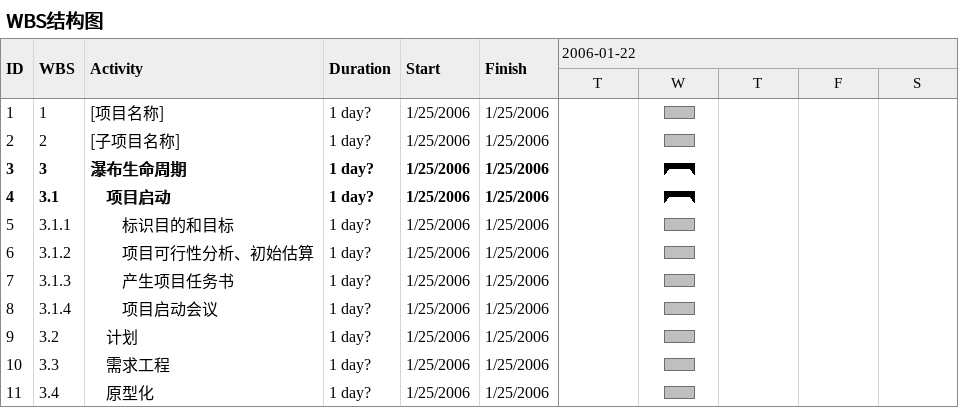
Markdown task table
WBS结构图

| ID | WBS | Task | Duration | Start | Finish |
|---|---|---|---|---|---|
| 1 | 1 | [项目名称] | 1d? | 2006-01-25 | 2006-01-25 |
| 2 | 2 | [子项目名称] | 1d? | 2006-01-25 | 2006-01-25 |
| 3 | 3 | **瀑布生命周期** | 1d? | 2006-01-25 | 2006-01-25 |
| 4 | 3.1 | **项目启动** | 1d? | 2006-01-25 | 2006-01-25 |
| 5 | 3.1.1 | 标识目的和目标 | 1d? | 2006-01-25 | 2006-01-25 |
| 6 | 3.1.2 | 项目可行性分析、初始估算 | 1d? | 2006-01-25 | 2006-01-25 |
| 7 | 3.1.3 | 产生项目任务书 | 1d? | 2006-01-25 | 2006-01-25 |
| 8 | 3.1.4 | 项目启动会议 | 1d? | 2006-01-25 | 2006-01-25 |
| 9 | 3.2 | 计划 | 1d? | 2006-01-25 | 2006-01-25 |
| 10 | 3.3 | 需求工程 | 1d? | 2006-01-25 | 2006-01-25 |
| 11 | 3.4 | 原型化 | 1d? | 2006-01-25 | 2006-01-25 |
